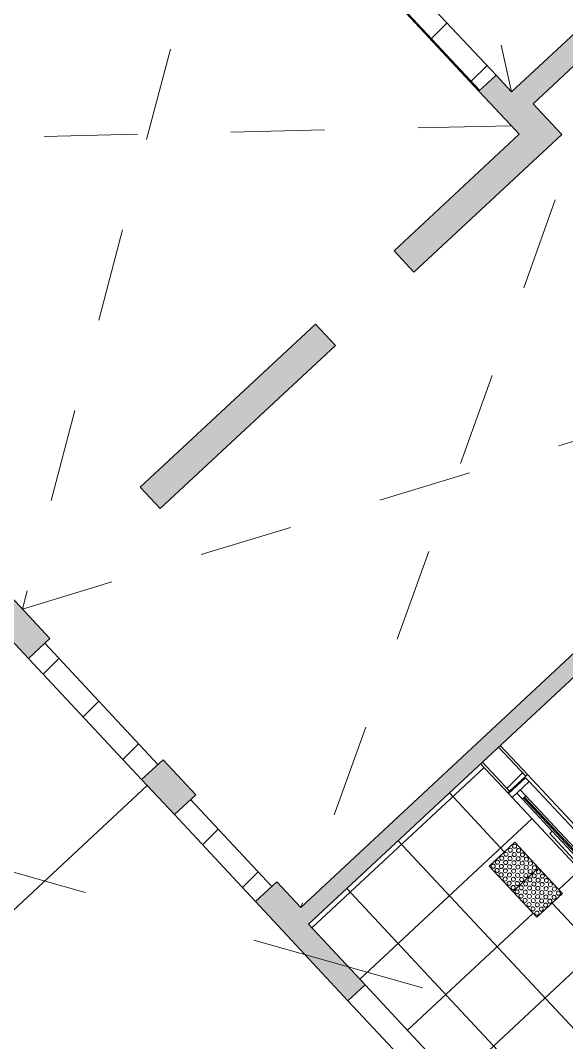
# Model space of a CAD drawing. Header units: millimetres. Extents: x -71377 to 516042, y -145869 to 441446.
# Drawn here: x 181189 to 185864, y 84379 to 93137 of the extents above; entities that cross this region are included whole.
import ezdxf

# ---------------------------------------------------------------- set-up
doc = ezdxf.new("R2010")
doc.units = ezdxf.units.MM
doc.header["$LTSCALE"] = 1000
doc.linetypes.add('_점선_M_', pattern=[3, 1.5, -1.5])
doc.linetypes.add('_점선_S_', pattern=[1.6, 0.8, -0.8])
for name, color, linetype, lineweight in [('A-detl', 7, 'Continuous', 5), ('A-door', 4, 'Continuous', 5), ('A-door-hdln', 8, 'Continuous', 5), ('A-ele-8', 8, 'Continuous', 5), ('A-fnsh', 5, 'Continuous', 5), ('A-glas', 5, 'Continuous', 5), ('A-glas-hdln', 8, 'Continuous', 5), ('A-hat', 251, 'Continuous', 5), ('A_bwall', 3, 'Continuous', 5), ('A_cwall', 2, 'Continuous', 5), ('A_fnsh', 5, 'Continuous', 5), ('AA_dash_M_', 7, '_점선_M_', 5), ('AA_오픈', 8, '_점선_S_', 5), ('AA_점형블럭', 8, 'Continuous', 5)]:
    doc.layers.add(name, color=color, linetype=linetype, lineweight=lineweight)
pattern_1 = [(45, (165969.5, 243949.9), (-353.5534, 353.5534), [])]

# ---------------------------------------------------------------- blocks, each defined once
blk = doc.blocks.new('자동문편개형_로비폰_ - _A_ASD_24x23-7871171-지반층 배치도')
at = {"layer": 'A-detl', "lineweight": 9}
for p, q in [((-865, -125), (-1115, -125)), ((-1115, -125), (-1115, -145)), ((-1115, -145), (-905, -145)), ((-905, -165), (-865, -125)), ((-905, -145), (-905, -165))]:
    blk.add_line(p, q, dxfattribs=at)
at = {"layer": 'A-door'}
for p, q in [((-1155, 115), (-1200, 115)), ((-1200, 115), (-1200, -85)), ((-1155, -85), (-1155, 115)), ((710, 90), (410, 90)), ((410, 90), (410, 60)), ((710, 60), (710, 90)), ((1200, 115), (1155, 115)), ((1155, 115), (1155, -85)), ((1200, -85), (1200, 115)), ((-1085, 10), (-1155, 10)), ((-1155, 10), (-1155, -30)), ((-1085, -30), (-1085, 10)), ((35, 60), (-35, 60)), ((-35, 60), (-35, 20)), ((-35, 20), (35, 20)), ((35, 10), (-35, 10)), ((-35, 10), (-35, -30)), ((35, 20), (35, 60)), ((35, -30), (35, 10)), ((410, 60), (710, 60)), ((1155, 60), (1085, 60)), ((1085, 60), (1085, 20)), ((1085, 20), (1155, 20)), ((1155, 20), (1155, 60)), ((-1200, -85), (-1155, -85)), ((-1155, -30), (-1085, -30)), ((-35, -30), (35, -30)), ((1155, -85), (1200, -85))]:
    blk.add_line(p, q, dxfattribs=at)
at = {"layer": 'A-door-hdln'}
for p, q in [((-1155, 115), (1155, 115)), ((-35, 10), (-1085, 10)), ((410, 60), (35, 60)), ((35, 20), (1085, 20)), ((1085, 60), (710, 60)), ((-1155, -85), (1155, -85)), ((-1085, -30), (-35, -30))]:
    blk.add_line(p, q, dxfattribs=at)
at = {"layer": 'A-glas'}
for p, q in [((-35, -4), (-1085, -4)), ((-1085, -4), (-1085, -16)), ((-1085, -16), (-35, -16)), ((-35, -16), (-35, -4))]:
    blk.add_line(p, q, dxfattribs=at)
at = {"layer": 'A-glas-hdln'}
for p, q in [((1085, 46), (35, 46)), ((35, 34), (1085, 34))]:
    blk.add_line(p, q, dxfattribs=at)
blk = doc.blocks.new('점자블럭_원형_개수_ - 점자블럭_원형_개수_-V12-지반층 배치도')
at = {"layer": 'AA_점형블럭'}
for p, q in [((300, 0), (0, 0)), ((0, 0), (0, -300)), ((300, -300), (300, 0)), ((600, 0), (300, 0)), ((300, 0), (300, -300)), ((600, -300), (600, 0)), ((0, -300), (300, -300)), ((300, -300), (600, -300))]:
    blk.add_line(p, q, dxfattribs=at)
for centre, start, end in [((25, -25), 0, 180), ((25, -25), 0, 180), ((25, -25), 120, 180), ((25, -25), 120, 180), ((25, -25), 180, 360), ((25, -25), 180, 0), ((25, -25), 180, 360), ((25, -25), 180, 0), ((25, -75), 0, 180), ((25, -75), 0, 180), ((25, -75), 0, 180), ((25, -75), 0, 180), ((25, -75), 180, 360), ((25, -75), 180, 0), ((25, -75), 180, 360), ((25, -75), 180, 0), ((25, -25), 15, 90), ((25, -25), 15, 90), ((75, -25), 0, 180), ((75, -25), 0, 180), ((75, -25), 0, 180), ((75, -25), 0, 180), ((75, -25), 180, 360), ((75, -25), 180, 0), ((75, -25), 180, 360), ((75, -25), 180, 0), ((75, -75), 0, 180), ((75, -75), 0, 180), ((75, -75), 0, 180), ((75, -75), 0, 180), ((75, -75), 180, 360), ((75, -75), 180, 0), ((75, -75), 180, 360), ((75, -75), 180, 0), ((125, -25), 0, 180), ((125, -25), 0, 180), ((125, -25), 0, 180), ((125, -25), 0, 180), ((125, -25), 180, 360), ((125, -25), 180, 0), ((125, -25), 180, 360), ((125, -25), 180, 0), ((125, -75), 0, 180), ((125, -75), 0, 180), ((125, -75), 0, 180), ((125, -75), 0, 180), ((125, -75), 180, 360), ((125, -75), 180, 0), ((125, -75), 180, 360), ((125, -75), 180, 0), ((175, -25), 0, 180), ((175, -25), 0, 180), ((175, -25), 180, 360), ((175, -25), 180, 360), ((175, -75), 0, 180), ((175, -75), 0, 180), ((175, -75), 0, 180), ((175, -75), 0, 180), ((175, -75), 180, 360), ((175, -75), 180, 0), ((175, -75), 180, 360), ((175, -75), 180, 0), ((175, -25), 0, 150), ((175, -25), 0, 150), ((175, -25), 210, 240), ((175, -25), 210, 240), ((175, -25), 300, 0), ((175, -25), 300, 0), ((225, -25), 0, 180), ((225, -25), 0, 180), ((225, -25), 180, 360), ((225, -25), 180, 360), ((225, -75), 0, 180), ((225, -75), 0, 180), ((225, -75), 0, 180), ((225, -75), 0, 180), ((225, -75), 180, 360), ((225, -75), 180, 0), ((225, -75), 180, 360), ((225, -75), 180, 0), ((225, -25), 0, 150), ((225, -25), 0, 150), ((225, -25), 210, 240), ((225, -25), 210, 240), ((225, -25), 300, 0), ((225, -25), 300, 0), ((275, -25), 0, 180), ((275, -25), 0, 180), ((275, -25), 180, 360), ((275, -25), 180, 360), ((275, -75), 0, 180), ((275, -75), 0, 180), ((275, -75), 0, 180), ((275, -75), 0, 180), ((275, -75), 180, 360), ((275, -75), 180, 0), ((275, -75), 180, 360), ((275, -75), 180, 0), ((275, -25), 0, 150), ((275, -25), 0, 150), ((275, -25), 210, 240), ((275, -25), 210, 240), ((275, -25), 300, 0), ((275, -25), 300, 0), ((325, -25), 0, 180), ((325, -25), 90, 180), ((325, -25), 0, 180), ((325, -25), 90, 180), ((325, -25), 180, 360), ((325, -25), 180, 345), ((325, -25), 180, 360), ((325, -25), 180, 345), ((325, -75), 0, 180), ((325, -75), 90, 180), ((325, -75), 0, 180), ((325, -75), 90, 180), ((325, -75), 180, 360), ((325, -75), 180, 345), ((325, -75), 180, 360), ((325, -75), 180, 345), ((325, -25), 30, 60), ((325, -25), 30, 60), ((325, -75), 30, 60), ((325, -75), 30, 60), ((375, -25), 0, 180), ((375, -25), 90, 180), ((375, -25), 0, 180), ((375, -25), 90, 180), ((375, -25), 180, 360), ((375, -25), 180, 345), ((375, -25), 180, 360), ((375, -25), 180, 345), ((375, -75), 0, 180), ((375, -75), 90, 180), ((375, -75), 0, 180), ((375, -75), 90, 180), ((375, -75), 180, 360), ((375, -75), 180, 345), ((375, -75), 180, 360), ((375, -75), 180, 345), ((375, -25), 30, 60), ((375, -25), 30, 60), ((375, -75), 30, 60), ((375, -75), 30, 60), ((425, -25), 0, 180), ((425, -25), 90, 180), ((425, -25), 0, 180), ((425, -25), 90, 180), ((425, -25), 180, 360), ((425, -25), 180, 345), ((425, -25), 180, 0), ((425, -25), 180, 345), ((425, -75), 0, 180), ((425, -75), 90, 180), ((425, -75), 0, 180), ((425, -75), 90, 180), ((425, -75), 180, 360), ((425, -75), 180, 345), ((425, -75), 180, 0), ((425, -75), 180, 345), ((425, -25), 30, 60), ((425, -25), 30, 60), ((425, -75), 30, 60), ((425, -75), 30, 60), ((475, -25), 0, 180), ((475, -25), 90, 180), ((475, -25), 0, 180), ((475, -25), 90, 180), ((475, -25), 180, 360), ((475, -25), 180, 345), ((475, -25), 180, 360), ((475, -25), 180, 345), ((475, -75), 0, 180), ((475, -75), 90, 180), ((475, -75), 0, 180), ((475, -75), 90, 180), ((475, -75), 180, 360), ((475, -75), 180, 345), ((475, -75), 180, 360), ((475, -75), 180, 345), ((475, -25), 30, 60), ((475, -25), 30, 60), ((475, -75), 30, 60), ((475, -75), 30, 60), ((525, -25), 0, 180), ((525, -25), 90, 180), ((525, -25), 0, 180), ((525, -25), 90, 180), ((525, -25), 180, 360), ((525, -25), 180, 345), ((525, -25), 180, 360), ((525, -25), 180, 345), ((525, -75), 0, 180), ((525, -75), 90, 180), ((525, -75), 0, 180), ((525, -75), 90, 180), ((525, -75), 180, 360), ((525, -75), 180, 345), ((525, -75), 180, 360), ((525, -75), 180, 345), ((525, -25), 30, 60), ((525, -25), 30, 60), ((525, -75), 30, 60), ((525, -75), 30, 60), ((575, -25), 0, 180), ((575, -25), 90, 180), ((575, -25), 0, 180), ((575, -25), 90, 180), ((575, -25), 180, 360), ((575, -25), 180, 345), ((575, -25), 180, 360), ((575, -25), 180, 345), ((575, -75), 0, 180), ((575, -75), 90, 180), ((575, -75), 0, 180), ((575, -75), 90, 180), ((575, -75), 180, 360), ((575, -75), 180, 345), ((575, -75), 180, 360), ((575, -75), 180, 345), ((575, -25), 30, 60), ((575, -25), 30, 60), ((575, -75), 30, 60), ((575, -75), 30, 60), ((25, -125), 0, 180), ((25, -125), 0, 180), ((25, -125), 0, 180), ((25, -125), 0, 180), ((25, -125), 180, 360), ((25, -125), 180, 0), ((25, -125), 180, 360), ((25, -125), 180, 0), ((25, -175), 0, 180), ((25, -175), 0, 180), ((25, -175), 135, 180), ((25, -175), 135, 180), ((25, -175), 180, 360), ((25, -175), 180, 315), ((25, -175), 180, 360), ((25, -175), 180, 315), ((25, -175), 30, 105), ((25, -175), 30, 105), ((75, -125), 0, 180), ((75, -125), 0, 180), ((75, -125), 0, 180), ((75, -125), 0, 180), ((75, -125), 180, 360), ((75, -125), 180, 0), ((75, -125), 180, 360), ((75, -125), 180, 0), ((75, -175), 0, 180), ((75, -175), 0, 180), ((75, -175), 0, 180), ((75, -175), 0, 180), ((75, -175), 180, 360), ((75, -175), 180, 0), ((75, -175), 180, 360), ((75, -175), 180, 0), ((125, -125), 0, 180), ((125, -125), 0, 180), ((125, -125), 0, 180), ((125, -125), 0, 180), ((125, -125), 180, 360), ((125, -125), 180, 0), ((125, -125), 180, 360), ((125, -125), 180, 0), ((125, -175), 0, 180), ((125, -175), 0, 180), ((125, -175), 0, 180), ((125, -175), 0, 180), ((125, -175), 180, 360), ((125, -175), 180, 0), ((125, -175), 180, 360), ((125, -175), 180, 0), ((175, -125), 0, 180), ((175, -125), 0, 180), ((175, -125), 0, 180), ((175, -125), 0, 180), ((175, -125), 180, 360), ((175, -125), 180, 0), ((175, -125), 180, 360), ((175, -125), 180, 0), ((175, -175), 0, 180), ((175, -175), 0, 180), ((175, -175), 0, 180), ((175, -175), 0, 180), ((175, -175), 180, 360), ((175, -175), 180, 0), ((175, -175), 180, 360), ((175, -175), 180, 0), ((225, -125), 0, 180), ((225, -125), 0, 180), ((225, -125), 0, 180), ((225, -125), 0, 180), ((225, -125), 180, 360), ((225, -125), 180, 0), ((225, -125), 180, 360), ((225, -125), 180, 0), ((225, -175), 0, 180), ((225, -175), 0, 180), ((225, -175), 0, 180), ((225, -175), 0, 180), ((225, -175), 180, 360), ((225, -175), 180, 0), ((225, -175), 180, 360), ((225, -175), 180, 0), ((275, -125), 0, 180), ((275, -125), 0, 180), ((275, -125), 0, 180), ((275, -125), 0, 180), ((275, -125), 180, 360), ((275, -125), 180, 0), ((275, -125), 180, 360), ((275, -125), 180, 0), ((275, -175), 0, 180), ((275, -175), 0, 180), ((275, -175), 0, 180), ((275, -175), 0, 180), ((275, -175), 180, 360), ((275, -175), 180, 0), ((275, -175), 180, 360), ((275, -175), 180, 360), ((325, -125), 0, 180), ((325, -125), 90, 180), ((325, -125), 0, 180), ((325, -125), 90, 180), ((325, -125), 180, 360), ((325, -125), 180, 345), ((325, -125), 180, 360), ((325, -125), 180, 345), ((325, -175), 0, 180), ((325, -175), 0, 180), ((325, -175), 0, 180), ((325, -175), 0, 180), ((325, -175), 180, 360), ((325, -175), 180, 360), ((325, -175), 180, 360), ((325, -175), 180, 0), ((325, -125), 30, 60), ((325, -125), 30, 60), ((375, -125), 0, 180), ((375, -125), 90, 180), ((375, -125), 0, 180), ((375, -125), 90, 180), ((375, -125), 180, 360), ((375, -125), 180, 345), ((375, -125), 180, 360), ((375, -125), 180, 345), ((375, -175), 0, 180), ((375, -175), 0, 180), ((375, -175), 0, 180), ((375, -175), 0, 180), ((375, -175), 180, 360), ((375, -175), 180, 0), ((375, -175), 180, 360), ((375, -175), 180, 360), ((375, -125), 30, 60), ((375, -125), 30, 60), ((425, -125), 0, 180), ((425, -125), 90, 180), ((425, -125), 0, 180), ((425, -125), 90, 180), ((425, -125), 180, 360), ((425, -125), 180, 345), ((425, -125), 180, 360), ((425, -125), 180, 345), ((425, -175), 0, 180), ((425, -175), 0, 180), ((425, -175), 0, 180), ((425, -175), 0, 180), ((425, -175), 180, 360), ((425, -175), 180, 0), ((425, -175), 180, 360), ((425, -175), 180, 0), ((425, -125), 30, 60), ((425, -125), 30, 60), ((475, -125), 0, 180), ((475, -125), 90, 180), ((475, -125), 0, 180), ((475, -125), 90, 180), ((475, -125), 180, 360), ((475, -125), 180, 345), ((475, -125), 180, 360), ((475, -125), 180, 345), ((475, -175), 0, 180), ((475, -175), 0, 180), ((475, -175), 0, 180), ((475, -175), 0, 180), ((475, -175), 180, 360), ((475, -175), 180, 0), ((475, -175), 180, 360), ((475, -175), 180, 0), ((475, -125), 30, 60), ((475, -125), 30, 60), ((525, -125), 0, 180), ((525, -125), 90, 180), ((525, -125), 0, 180), ((525, -125), 90, 180), ((525, -125), 180, 360), ((525, -125), 180, 345), ((525, -125), 180, 360), ((525, -125), 180, 345), ((525, -175), 0, 180), ((525, -175), 0, 180), ((525, -175), 0, 180), ((525, -175), 0, 180), ((525, -175), 180, 360), ((525, -175), 180, 0), ((525, -175), 180, 360), ((525, -175), 180, 0), ((525, -125), 30, 60), ((525, -125), 30, 60), ((575, -125), 0, 180), ((575, -125), 90, 180), ((575, -125), 0, 180), ((575, -125), 90, 180), ((575, -125), 180, 360), ((575, -125), 180, 345), ((575, -125), 180, 360), ((575, -125), 180, 345), ((575, -175), 0, 180), ((575, -175), 0, 180), ((575, -175), 0, 180), ((575, -175), 0, 180), ((575, -175), 180, 360), ((575, -175), 180, 360), ((575, -175), 180, 360), ((575, -175), 180, 360), ((575, -125), 30, 60), ((575, -125), 30, 60), ((25, -225), 0, 180), ((25, -225), 0, 180), ((25, -225), 135, 180), ((25, -225), 135, 180), ((25, -225), 180, 360), ((25, -225), 180, 315), ((25, -225), 180, 360), ((25, -225), 180, 315), ((25, -275), 0, 180), ((25, -275), 0, 180), ((25, -275), 135, 180), ((25, -275), 135, 180), ((25, -225), 30, 105), ((25, -225), 30, 105), ((25, -275), 30, 105), ((25, -275), 30, 105), ((75, -225), 0, 180), ((75, -225), 0, 180), ((75, -225), 0, 180), ((75, -225), 0, 180), ((75, -225), 180, 360), ((75, -225), 180, 0), ((75, -225), 180, 360), ((75, -225), 180, 360), ((75, -275), 0, 180), ((75, -275), 0, 180), ((75, -275), 0, 180), ((75, -275), 0, 180), ((125, -225), 0, 180), ((125, -225), 0, 180), ((125, -225), 0, 180), ((125, -225), 0, 180), ((125, -225), 180, 360), ((125, -225), 180, 0), ((125, -225), 180, 360), ((125, -225), 180, 0), ((125, -275), 0, 180), ((125, -275), 0, 180), ((125, -275), 0, 180), ((125, -275), 0, 180), ((175, -225), 0, 180), ((175, -225), 0, 180), ((175, -225), 0, 180), ((175, -225), 0, 180), ((175, -225), 180, 360), ((175, -225), 180, 360), ((175, -225), 180, 360), ((175, -225), 180, 0), ((175, -275), 0, 180), ((175, -275), 0, 180), ((175, -275), 0, 180), ((175, -275), 0, 180), ((225, -225), 0, 180), ((225, -225), 0, 180), ((225, -225), 0, 180), ((225, -225), 0, 180), ((225, -225), 180, 360), ((225, -225), 180, 0), ((225, -225), 180, 360), ((225, -225), 180, 0), ((225, -275), 0, 180), ((225, -275), 0, 180), ((225, -275), 0, 180), ((225, -275), 0, 180), ((275, -225), 0, 180), ((275, -225), 0, 180), ((275, -225), 0, 180), ((275, -225), 0, 180), ((275, -225), 180, 360), ((275, -225), 180, 0), ((275, -225), 180, 360), ((275, -225), 180, 0), ((275, -275), 0, 180), ((275, -275), 0, 180), ((275, -275), 0, 180), ((275, -275), 0, 180), ((325, -225), 0, 180), ((325, -225), 0, 180), ((325, -225), 0, 180), ((325, -225), 0, 180), ((325, -225), 180, 360), ((325, -225), 180, 0), ((325, -225), 180, 360), ((325, -225), 180, 0), ((325, -275), 0, 180), ((325, -275), 0, 180), ((325, -275), 0, 180), ((325, -275), 0, 180), ((375, -225), 0, 180), ((375, -225), 0, 180), ((375, -225), 0, 180), ((375, -225), 0, 180), ((375, -225), 180, 360), ((375, -225), 180, 360), ((375, -225), 180, 360), ((375, -225), 180, 0), ((375, -275), 0, 180), ((375, -275), 0, 180), ((375, -275), 0, 180), ((375, -275), 0, 180), ((425, -225), 0, 180), ((425, -225), 0, 180), ((425, -225), 0, 180), ((425, -225), 0, 180), ((425, -225), 180, 360), ((425, -225), 180, 0), ((425, -225), 180, 360), ((425, -225), 180, 0), ((425, -275), 0, 180), ((425, -275), 0, 180), ((425, -275), 0, 180), ((425, -275), 0, 180), ((475, -225), 0, 180), ((475, -225), 0, 180), ((475, -225), 0, 180), ((475, -225), 0, 180), ((475, -225), 180, 360), ((475, -225), 180, 360), ((475, -225), 180, 360), ((475, -225), 180, 0), ((475, -275), 0, 180), ((475, -275), 0, 180), ((475, -275), 0, 180), ((475, -275), 0, 180), ((525, -225), 0, 180), ((525, -225), 0, 180), ((525, -225), 0, 180), ((525, -225), 0, 180), ((525, -225), 180, 360), ((525, -225), 180, 0), ((525, -225), 180, 360), ((525, -225), 180, 0), ((525, -275), 0, 180), ((525, -275), 0, 180), ((525, -275), 0, 180), ((525, -275), 0, 180), ((575, -225), 0, 180), ((575, -225), 0, 180), ((575, -225), 0, 180), ((575, -225), 0, 180), ((575, -225), 180, 360), ((575, -225), 180, 0), ((575, -225), 180, 360), ((575, -225), 180, 0), ((575, -275), 0, 180), ((575, -275), 0, 180), ((575, -275), 0, 180), ((575, -275), 0, 180), ((25, -275), 180, 360), ((25, -275), 180, 315), ((25, -275), 180, 360), ((25, -275), 180, 315), ((75, -275), 180, 360), ((75, -275), 180, 0), ((75, -275), 180, 360), ((75, -275), 180, 360), ((125, -275), 180, 360), ((125, -275), 180, 0), ((125, -275), 180, 360), ((125, -275), 180, 0), ((175, -275), 180, 360), ((175, -275), 180, 0), ((175, -275), 180, 360), ((175, -275), 180, 0), ((225, -275), 180, 360), ((225, -275), 180, 0), ((225, -275), 180, 360), ((225, -275), 180, 0), ((275, -275), 180, 360), ((275, -275), 180, 0), ((275, -275), 180, 360), ((275, -275), 180, 360), ((325, -275), 180, 360), ((325, -275), 180, 360), ((325, -275), 180, 360), ((325, -275), 180, 0), ((375, -275), 180, 360), ((375, -275), 180, 0), ((375, -275), 180, 360), ((375, -275), 180, 0), ((425, -275), 180, 360), ((425, -275), 180, 0), ((425, -275), 180, 360), ((425, -275), 180, 0), ((475, -275), 180, 360), ((475, -275), 180, 0), ((475, -275), 180, 360), ((475, -275), 180, 0), ((525, -275), 180, 360), ((525, -275), 180, 360), ((525, -275), 180, 360), ((525, -275), 180, 360), ((575, -275), 180, 360), ((575, -275), 180, 0), ((575, -275), 180, 360), ((575, -275), 180, 360)]:
    blk.add_arc(centre, 17.5, start, end, dxfattribs=at)

msp = doc.modelspace()

# ---------------------------------------------------------------- hatches: boundary and pattern name
at = {"layer": 'A-hat'}
h = msp.add_hatch(dxfattribs=at)
h.set_pattern_fill('FP_12', color=256, scale=1000, style=0, pattern_type=2)
h.set_pattern_definition(pattern_1)
h.paths.add_polyline_path([(185121.2, 92538), (185260.2, 92667.6), (184496.3, 93486.7), (184357.4, 93357.1), (184929.8, 92743.3)])
for points in [[(185529.6, 92378.7), (186308.5, 93105), (186172.1, 93251.3), (185393.2, 92525), (185488.2, 92423)], [(185383.3, 92242.3), (185529.6, 92378.7), (185260.2, 92667.6), (185119.7, 92525)], [(185458.3, 92161.9), (185652.1, 92342.6), (185577.1, 92423), (185383.3, 92242.3)], [(184557.4, 90979.9), (185820.7, 92161.9), (185652.1, 92342.6), (184386.9, 91162.7)], [(182385.3, 88954.4), (183884.5, 90352.5), (183714, 90535.3), (182214.8, 89137.2)], [(183691.3, 85427.7), (187040.9, 88551.2), (186938.6, 88660.9), (183589, 85537.4)], [(181257.9, 87670.6), (181440.7, 87841.1), (180779.2, 88550.5), (180596.4, 88380)], [(182506, 86332.3), (182688.8, 86502.8), (182409.2, 86802.6), (182226.3, 86632.1)], [(183508.5, 85257.2), (183691.3, 85427.7), (183384.4, 85756.8), (183201.6, 85586.3), (183247.2, 85537.4)], [(183992.8, 84737.9), (184139, 84874.3), (183654.8, 85393.6), (183508.5, 85257.2)]]:
    msp.add_hatch(color=256, dxfattribs=at).paths.add_polyline_path(points)
h = msp.add_hatch(dxfattribs=at)
h.set_pattern_fill('FP_12', color=256, scale=1000, style=0, pattern_type=2)
h.set_pattern_definition(pattern_1)
h.paths.add_polyline_path([(182226.3, 86632.1), (182365.3, 86761.7), (181396.9, 87800.2), (181257.9, 87670.6), (182091.3, 86776.9)])
h = msp.add_hatch(dxfattribs=at)
h.set_pattern_fill('FP_141', color=256, scale=1000, style=0, pattern_type=2)
h.set_pattern_definition([(133, (190327.8, 84173.44), (-438.812, -409.2), []), (223, (190327.8, 84173.44), (409.2, -438.812), [])])
h.paths.add_polyline_path([(191327.3, 77165.8), (192424.3, 78188.8), (191994.6, 78649.6), (192089.2, 78753.4), (191353.6, 79528.6), (191258.1, 79439.5), (191005.8, 79710), (195902.1, 84276), (196011.3, 84159), (196413.5, 84534.1), (195813.4, 85177.7), (195959.6, 85314.1), (195141.2, 86191.7), (194995, 86055.3), (194108.4, 87006.1), (191007.4, 84114.4), (190768.7, 84370.4), (188644.2, 82389.2), (188507.8, 82535.4), (188811.3, 82818.5), (185128.5, 86767.8), (183654.8, 85393.6), (187746.8, 81005.4), (187600.5, 80869), (189455.6, 78879.7), (189601.8, 79016.1), (190154.2, 78423.8), (190058.7, 78321), (190808.9, 77530.2), (190904.4, 77619.3), (191326.3, 77166.9)])
h.paths.add_polyline_path([(191547.7, 77398.7), (191138.5, 77837.5), (191357.9, 78042.1), (191767.1, 77603.3), (191561.7, 77411.8)])
h.paths.add_polyline_path([(191950.4, 77787.9), (191541.2, 78226.8), (191767.1, 78424.4), (192169.8, 77992.5), (191964.4, 77801)])
h.paths.add_polyline_path([(186512.3, 84557.9), (185898.5, 85216.2), (186118, 85420.8), (186730.5, 84761.4), (186526.4, 84571)])
h.paths.add_polyline_path([(185609.6, 85452.7), (185200.4, 85891.5), (185419.8, 86096.1), (185829, 85657.3), (185624.4, 85466.5)])
h = msp.add_hatch(dxfattribs=at)
h.set_pattern_fill('FP_12', color=256, scale=1000, style=0, pattern_type=2)
h.set_pattern_definition(pattern_1)
h.paths.add_polyline_path([(185375, 86532.8), (185513.9, 86662.4), (185282, 86911), (185143.1, 86781.4)])
h = msp.add_hatch(dxfattribs=at)
h.set_pattern_fill('FP_12', color=256, scale=1000, style=0, pattern_type=2)
h.set_pattern_definition(pattern_1)
h.paths.add_polyline_path([(183201.6, 85586.3), (183340.6, 85715.9), (182644.9, 86461.8), (182506, 86332.3)])

# ---------------------------------------------------------------- linework, layer by layer
at = {"layer": 'A-ele-8'}
msp.add_line((186973.3, 84789.5), (185397.8, 86478.9), dxfattribs=at)
at = {"layer": 'A-fnsh'}
for p, q in [((184350.1, 93350.3), (185113.9, 92531.2)), ((185367.2, 86511.8), (185128.5, 86767.8)), ((185528.5, 86676), (187165.3, 84920.7)), ((180811.4, 85216.9), (182274.1, 86580.9)), ((184139, 84874.3), (185243.9, 83689.5)), ((183992.8, 84737.9), (185097.6, 83553.1))]:
    msp.add_line(p, q, dxfattribs=at)
at = {"layer": 'A_bwall'}
for p, q in [((185260.2, 92667.6), (184496.3, 93486.7)), ((184357.4, 93357.1), (185121.2, 92538)), ((182365.3, 86761.7), (181396.9, 87800.2)), ((181257.9, 87670.6), (182226.3, 86632.1)), ((185513.9, 86662.4), (185282, 86911)), ((185143.1, 86781.4), (185375, 86532.8)), ((185375, 86532.8), (185513.9, 86662.4)), ((183340.6, 85715.9), (182644.9, 86461.8)), ((182506, 86332.3), (183201.6, 85586.3))]:
    msp.add_line(p, q, dxfattribs=at)
at = {"layer": 'A_cwall'}
for p, q in [((186318.3, 93387.7), (185393.2, 92525)), ((185577.1, 92423), (186308.5, 93105)), ((185260.2, 92667.6), (185113.9, 92531.2)), ((185393.2, 92525), (185260.2, 92667.6)), ((185113.9, 92531.2), (185383.3, 92242.3)), ((185652.1, 92342.6), (185577.1, 92423)), ((185822.6, 92159.8), (185652.1, 92342.6)), ((185383.3, 92242.3), (185458.3, 92161.9)), ((185458.3, 92161.9), (184386.9, 91162.7)), ((184557.4, 90979.9), (185822.6, 92159.8)), ((184386.9, 91162.7), (184557.4, 90979.9)), ((183714, 90535.3), (182214.8, 89137.2)), ((183884.5, 90352.5), (183714, 90535.3)), ((182385.3, 88954.4), (183884.5, 90352.5)), ((182214.8, 89137.2), (182385.3, 88954.4)), ((187084.9, 88797.3), (183589, 85537.4)), ((181440.7, 87841.1), (180779.2, 88550.5)), ((183654.8, 85393.6), (187040.9, 88551.2)), ((180596.4, 88380), (181257.9, 87670.6)), ((181257.9, 87670.6), (181440.7, 87841.1)), ((182409.2, 86802.6), (182226.3, 86632.1)), ((182688.8, 86502.8), (182409.2, 86802.6)), ((182226.3, 86632.1), (182506, 86332.3)), ((182506, 86332.3), (182688.8, 86502.8)), ((183384.4, 85756.8), (183201.6, 85586.3)), ((183589, 85537.4), (183384.4, 85756.8)), ((183201.6, 85586.3), (183508.5, 85257.2)), ((184139, 84874.3), (183654.8, 85393.6)), ((183508.5, 85257.2), (183992.8, 84737.9)), ((183992.8, 84737.9), (184139, 84874.3))]:
    msp.add_line(p, q, dxfattribs=at)
at = {"layer": 'A_fnsh'}
for p, q in [((185528.5, 86676), (185296.7, 86924.7)), ((185513.9, 86662.4), (185528.5, 86676)), ((185360.3, 86519.1), (185375, 86532.8))]:
    msp.add_line(p, q, dxfattribs=at)
at = {"layer": 'AA_dash_M_'}
msp.add_line((93690.2, 110544.2), (264270.3, 62346.1), dxfattribs=at)
at = {"layer": 'AA_오픈'}
for p, q in [((183288.8, 95984), (181205.5, 88093.5)), ((184959.3, 94485.9), (185393.2, 92525)), ((186308.5, 93105), (183589, 85537.4)), ((185390.1, 92235), (177512.4, 92053.7)), ((181205.5, 88093.5), (188818.2, 90413.7))]:
    msp.add_line(p, q, dxfattribs=at)

# ---------------------------------------------------------------- block references
at = {"layer": 'A-detl', "lineweight": 9, "rotation": 133.0000012484763}
msp.add_blockref('자동문편개형_로비폰_ - _A_ASD_24x23-7871171-지반층 배치도', (186269.7, 85712.6), dxfattribs=at)
at = {"layer": 'AA_점형블럭', "rotation": 133.0000012484758}
msp.add_blockref('점자블럭_원형_개수_ - 점자블럭_원형_개수_-V12-지반층 배치도', (185609.6, 85452.7), dxfattribs=at)

doc.saveas('drawing.dxf')
